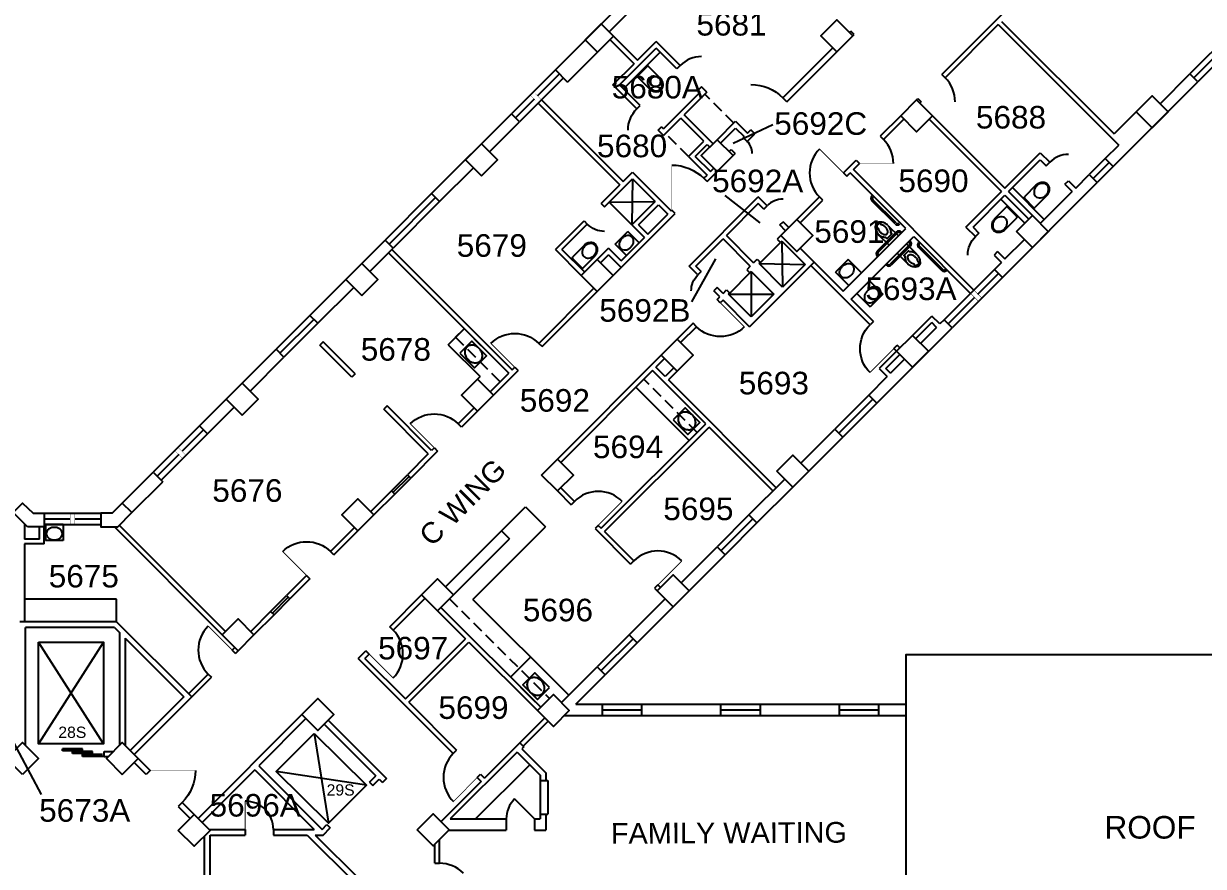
# Model space of a CAD drawing. Header units: inches. Extents: x -3174 to 3292, y 161 to 2924.
# Drawn here: x -1919 to -665, y 1571 to 2466 of the extents above; entities that cross this region are included whole.
import ezdxf
from ezdxf.enums import TextEntityAlignment as Align

# ---------------------------------------------------------------- set-up
doc = ezdxf.new("R2010")
doc.units = ezdxf.units.IN
doc.header["$LTSCALE"] = 96
doc.header["$MEASUREMENT"] = 0
doc.linetypes.add('HIDDEN2', pattern=[0.1875, 0.125, -0.0625])
doc.layers.get('0').update_dxf_attribs({"linetype": 'CONTINUOUS'})
for name, color, linetype in [('A-ANNO-ROOM', 4, 'CONTINUOUS'), ('A-ANNO-TEXT', 4, 'CONTINUOUS'), ('A-COLS', 5, 'CONTINUOUS'), ('A-DOOR', 2, 'CONTINUOUS'), ('A-FLOR-CASE', 3, 'CONTINUOUS'), ('A-FLOR-CASE-UPPR', 3, 'HIDDEN2'), ('A-FLOR-EVTR', 1, 'CONTINUOUS'), ('A-FLOR-PFIX', 2, 'CONTINUOUS'), ('A-GLAZ', 2, 'CONTINUOUS'), ('A-GLAZ-SILL', 1, 'CONTINUOUS'), ('A-ROOF-LEVL-THICK', 5, 'CONTINUOUS'), ('A-WALL-FULL', 6, 'CONTINUOUS')]:
    doc.layers.add(name, color=color, linetype=linetype)
doc.styles.add('ARIAL', font='arial.ttf')

# ---------------------------------------------------------------- blocks, each defined once
blk = doc.blocks.new('DOOR-E')
at = {"const_width": 0.001}
blk.add_lwpolyline([(1, 0), (0.293, 0.707)], dxfattribs=at)
blk.add_arc((1, 0), 1, 135, 180)
blk = doc.blocks.new('DOOR-N')
at = {"layer": 'A-DOOR', "const_width": 0.0278}
blk.add_lwpolyline([(1, 0), (1, 1)], dxfattribs=at)
at = {"layer": 'A-DOOR'}
blk.add_arc((1, 0), 1, 90, 180, dxfattribs=at)
blk = doc.blocks.new('LAV-CNTR')
blk.add_line((0, 11), (0, -11))
blk.add_lwpolyline([(21.6, -11), (21.6, 11), (3.6, 11), (3.6, -11)], close=True)
blk.add_lwpolyline([(12, -10.3, 0.118418), (15.1, -9.5, 0.104636), (17.9, -7.3, 0.089656), (19.7, -4, 0.081336), (20.4, 0, 0.081336), (19.7, 4.1, 0.089656), (17.9, 7.3, 0.104636), (15.1, 9.6, 0.118418), (12, 10.4, 0.118418), (8.9, 9.6, 0.104636), (6.1, 7.3, 0.089656), (4.3, 4.1, 0.081336), (3.6, 0, 0.081336), (4.3, -4, 0.089656), (6.1, -7.3, 0.104636), (8.9, -9.5, 0.118418)], format="xyb", close=True)
blk = doc.blocks.new('HCT-R')
at = {"layer": 'A-FLOR-PFIX'}
for p, q in [((-42, 0), (-42, -1)), ((-40.5, 0), (-40.5, -1)), ((-7.5, 0), (-7.5, -1)), ((-6, 0), (-6, -1)), ((-9.5, -3), (-38.5, -3)), ((-9.5, -4.5), (-38.5, -4.5)), ((-4.5, -11.5), (-4.5, -46.5)), ((-3, -11.5), (-3, -46.5)), ((0, -8), (-1, -8)), ((0, -9.5), (-1, -9.5)), ((-15.5, -21.1), (-15.5, -21.1)), ((-14.4, -23.8), (-14.4, -23.8)), ((0, -48.5), (-1, -48.5)), ((0, -50), (-1, -50))]:
    blk.add_line(p, q, dxfattribs=at)
for points in [[(-11.1, -16.4, 0.022673), (-11, -14.9), (-11, 0), (-15, 0), (-18, 0), (-21, 0), (-25, 0), (-25, -14.9)], [(-11.1, -16.2, 0.074934), (-11.6, -12.6, 0.085426), (-13.1, -9.7, 0.066386), (-14.4, -8.3), (-14.4, -6.7), (-21.4, -6.7), (-21.4, -8.3, 0.066386), (-22.8, -9.7, 0.085426), (-24.3, -12.6, 0.111314), (-24.7, -18)], [(-22, -23.7, 0.562484), (-21.2, -23.5), (-20.4, -21.3, 0.238976), (-20.5, -20.9, -0.08035), (-21.4, -19, -0.074934), (-21.8, -16.2, -0.074934), (-21.4, -13.4, -0.085426), (-20.4, -11.5, -0.066386), (-19.6, -10.6, -0.330534), (-16.3, -10.6, -0.066386), (-15.5, -11.5, -0.085426), (-14.5, -13.4, -0.074934), (-14.1, -16.2, -0.074934), (-14.5, -19, -0.08035), (-15.4, -20.9, 0.238976), (-15.5, -21.3), (-14.7, -23.5, 0.549653), (-13.9, -23.7)], [(-18, -25.8, -0.143932), (-20.5, -25, -0.107177), (-22.9, -22.6, -0.077997), (-24.4, -19.2, -0.065232), (-25, -14.9)], [(-18, -24.2, -0.143932), (-19.7, -23.8, -0.059203), (-20.9, -22.8)], [(-15, -22.7, -0.063273), (-16.3, -23.8, -0.143932), (-18, -24.2)], [(-14, -23.7, -0.06085), (-15.5, -25, -0.143932), (-18, -25.8)]]:
    blk.add_lwpolyline(points, format="xyb", dxfattribs=at)
for centre, radius, start, end in [((-38.5, -1), 3.5, 180, 270), ((-38.5, -1), 2, 180, 270), ((-9.5, -1), 2, 270, 0), ((-9.5, -1), 3.5, 270, 0), ((-1, -11.5), 3.5, 90, 180), ((-1, -11.5), 2, 90, 180), ((-19, -18.3), 7.43, 313.4258, 323.3275), ((-20.7, -17), 9.56, 323.3275, 342.8584), ((-23.4, -16.2), 12.4, 342.8584, 0), ((-1, -46.5), 3.5, 180, 270), ((-1, -46.5), 2, 180, 270)]:
    blk.add_arc(centre, radius, start, end, dxfattribs=at)
blk = doc.blocks.new('HCT-L')
for p, q in [((6, 0), (6, -1)), ((7.5, 0), (7.5, -1)), ((40.5, 0), (40.5, -1)), ((42, 0), (42, -1)), ((0, -8), (1, -8)), ((0, -9.5), (1, -9.5)), ((3, -11.5), (3, -46.5)), ((4.5, -11.5), (4.5, -46.5)), ((9.5, -3), (38.5, -3)), ((9.5, -4.5), (38.5, -4.5)), ((14.4, -23.8), (14.4, -23.8)), ((15.5, -21.1), (15.5, -21.1)), ((0, -48.5), (1, -48.5)), ((0, -50), (1, -50))]:
    blk.add_line(p, q)
for points in [[(11.1, -16.4, -0.022673), (11, -14.9), (11, 0), (15, 0), (18, 0), (21, 0), (25, 0), (25, -14.9)], [(11.1, -16.2, -0.074934), (11.6, -12.6, -0.085426), (13.1, -9.7, -0.066386), (14.4, -8.3), (14.4, -6.7), (21.4, -6.7), (21.4, -8.3, -0.066386), (22.8, -9.7, -0.085426), (24.3, -12.6, -0.111314), (24.7, -18)], [(22, -23.7, -0.562484), (21.2, -23.5), (20.4, -21.3, -0.238976), (20.5, -20.9, 0.08035), (21.4, -19, 0.074934), (21.8, -16.2, 0.074934), (21.4, -13.4, 0.085426), (20.4, -11.5, 0.066386), (19.6, -10.6, 0.330534), (16.3, -10.6, 0.066386), (15.5, -11.5, 0.085426), (14.5, -13.4, 0.074934), (14.1, -16.2, 0.074934), (14.5, -19, 0.08035), (15.4, -20.9, -0.238976), (15.5, -21.3), (14.7, -23.5, -0.549653), (13.9, -23.7)], [(14, -23.7, 0.06085), (15.5, -25, 0.143932), (18, -25.8)], [(15, -22.7, 0.063273), (16.3, -23.8, 0.143932), (18, -24.2)], [(18, -25.8, 0.143932), (20.5, -25, 0.107177), (22.9, -22.6, 0.077997), (24.4, -19.2, 0.065232), (25, -14.9)], [(18, -24.2, 0.143932), (19.7, -23.8, 0.059203), (20.9, -22.8)]]:
    blk.add_lwpolyline(points, format="xyb")
for centre, radius, start, end in [((1, -11.5), 3.5, 0, 90), ((1, -11.5), 2, 360, 90), ((9.5, -1), 3.5, 180, 270), ((9.5, -1), 2, 180, 270), ((38.5, -1), 3.5, 270, 0), ((38.5, -1), 2, 270, 0), ((23.4, -16.2), 12.4, 180, 197.1416), ((20.7, -17), 9.56, 197.1416, 216.6725), ((19, -18.3), 7.43, 216.6725, 226.5742), ((1, -46.5), 3.5, 270, 0), ((1, -46.5), 2, 270, 360)]:
    blk.add_arc(centre, radius, start, end)
blk = doc.blocks.new('LAVM1')
for p, q in [((0, 9.5), (17, 9.5)), ((0, 9.5), (0, -9.5)), ((17, 9.5), (17, -9.5)), ((0, -9.5), (17, -9.5))]:
    blk.add_line(p, q)
blk.add_lwpolyline([(9.6, -8.6, 0.118418), (11.9, -8, 0.104636), (14.2, -6.2, 0.089656), (15.7, -3.5, 0.081336), (16.2, 0, 0.081336), (15.7, 3.5, 0.089656), (14.2, 6.2, 0.104636), (11.9, 8, 0.118418), (9.6, 8.6, 0.118418), (7.3, 8, 0.104636), (5, 6.2, 0.089656), (3.5, 3.5, 0.081336), (3, 0, 0.081336), (3.5, -3.5, 0.089656), (5, -6.2, 0.104636), (7.3, -8, 0.118418)], format="xyb", close=True)
blk = doc.blocks.new('TOILET1')
for p, q in [((1, 7), (1, -7)), ((19.5, 8), (2, 8)), ((19.5, -8), (2, -8))]:
    blk.add_line(p, q)
blk.add_lwpolyline([(28, 0, 0.117036), (27.4, 2.6, 0.104338), (25.5, 4.9, 0.09029), (22.6, 6.6, 0.09898), (19.5, 7, 0.08237), (16.2, 6.4, 0.09029), (13.5, 4.9, 0.104338), (11.6, 2.6, 0.117036), (11, 0, 0.117036), (11.6, -2.6, 0.104338), (13.5, -4.9, 0.09029), (16.2, -6.4, 0.08237), (19.5, -7, 0.08237), (22.8, -6.4, 0.09029), (25.5, -4.9, 0.104338), (27.4, -2.6, 0.117036)], format="xyb", close=True)
for points in [[(29, 0, 0.117036), (28.3, 3.1, 0.104338), (26.1, 5.7, 0.09029), (22.9, 7.5, 0.098036), (19.5, 8, 0.081641)], [(19.5, -8, 0.08237), (23.1, -7.4, 0.09029), (26.1, -5.7, 0.104338), (28.3, -3.1, 0.117036), (29, 0, 0.117036)]]:
    blk.add_lwpolyline(points, format="xyb")
for centre, start, end in [((2, 7), 90, 180), ((2, -7), 180, 270)]:
    blk.add_arc(centre, 1, start, end)

msp = doc.modelspace()

# ---------------------------------------------------------------- linework, layer by layer
at = {"layer": 'A-ANNO-ROOM'}
for p, q in [((-1164.8, 2339.2), (-1122.7, 2359.2)), ((-1136.2, 2254.6), (-1173.4, 2283.7)), ((-1183.7, 2216.3), (-1209, 2170.9)), ((-1935.5, 1713), (-1900.5, 1647.3))]:
    msp.add_line(p, q, dxfattribs=at)
at = {"layer": 'A-COLS'}
for points in [[(-1308.8, 2436), (-1291.9, 2453), (-1304.9, 2466.1), (-1321.9, 2449.1)], [(-1054.6, 2436.4), (-1037.7, 2453.3), (-1054.6, 2470.3), (-1071.6, 2453.3)], [(-986.7, 2368.5), (-969.8, 2385.4), (-952.8, 2368.5), (-969.8, 2351.5)], [(-736.4, 2372.7), (-719.5, 2389.7), (-702.5, 2372.7), (-719.5, 2355.7)], [(-1432.2, 2304.8), (-1415.3, 2321.8), (-1432.2, 2338.8), (-1449.2, 2321.8)], [(-1181.9, 2309.1), (-1164.9, 2326.1), (-1181.9, 2343), (-1198.9, 2326.1)], [(-1114, 2241.2), (-1097.1, 2258.2), (-1080.1, 2241.2), (-1097.1, 2224.2)], [(-863.7, 2245.4), (-846.7, 2262.4), (-829.8, 2245.4), (-846.7, 2228.5)], [(-1559.5, 2177.6), (-1542.5, 2194.5), (-1559.5, 2211.5), (-1576.5, 2194.5)], [(-1309.2, 2181.8), (-1292.2, 2198.8), (-1309.2, 2215.7), (-1326.2, 2198.8)], [(-991, 2118.2), (-974, 2135.1), (-957, 2118.2), (-974, 2101.2)], [(-1241.3, 2113.9), (-1224.3, 2130.9), (-1207.4, 2113.9), (-1224.3, 2096.9)], [(-1686.8, 2050.3), (-1669.8, 2067.2), (-1686.8, 2084.2), (-1703.8, 2067.2)], [(-1436.5, 2054.5), (-1419.5, 2071.5), (-1436.5, 2088.5), (-1453.4, 2071.5)], [(-1118.3, 1990.9), (-1101.3, 2007.9), (-1084.3, 1990.9), (-1101.3, 1973.9)], [(-1368.6, 1986.6), (-1351.6, 2003.6), (-1334.6, 1986.6), (-1351.6, 1969.7)], [(-1915, 1931.5), (-1930.2, 1946.7), (-1920, 1956.9), (-1909, 1946), (-1897, 1946), (-1897, 1931.5)], [(-1819, 1931.5), (-1803.8, 1946.7), (-1814.1, 1956.9), (-1825, 1946), (-1837, 1946), (-1837, 1931.5)], [(-1563.7, 1927.2), (-1546.8, 1944.2), (-1563.7, 1961.2), (-1580.7, 1944.2)], [(-1495.9, 1859.4), (-1478.9, 1876.3), (-1461.9, 1859.4), (-1478.9, 1842.4)], [(-1245.5, 1863.6), (-1228.6, 1880.6), (-1211.6, 1863.6), (-1228.6, 1846.6)], [(-1691, 1800), (-1674.1, 1816.9), (-1691, 1833.9), (-1708, 1816.9)], [(-1623.1, 1732.1), (-1606.2, 1749.1), (-1589.2, 1732.1), (-1606.2, 1715.1)], [(-1372.8, 1736.3), (-1355.9, 1753.3), (-1338.9, 1736.3), (-1355.9, 1719.4)], [(-1920, 1668.4), (-1937, 1685.4), (-1920, 1702.4), (-1903, 1685.4)], [(-1814.1, 1668.4), (-1797.1, 1685.4), (-1814.1, 1702.4), (-1831, 1685.4)], [(-1754.7, 1609), (-1737.7, 1626), (-1720.7, 1609), (-1737.7, 1592.1)], [(-1500.7, 1609.7), (-1483.8, 1626.6), (-1466.8, 1609.7), (-1483.8, 1592.7)]]:
    msp.add_lwpolyline(points, close=True, dxfattribs=at)
at = {"layer": 'A-DOOR'}
msp.add_line((-1375.9, 1621.2), (-1397.2, 1642.4), dxfattribs=at)
for points, const_width in [([(-1436.8, 1665.3), (-1462.1, 1639.6)], 0.75), ([(-1683.4, 1610.1), (-1683.4, 1640.1)], 1)]:
    msp.add_lwpolyline(points, dxfattribs=dict(at, const_width=const_width))
for centre, radius, start, end in [((-1436.8, 1665.3), 36, 134.9826, 225.4517), ((-1683.4, 1610.1), 30, 359.9917, 90), ((-1375.9, 1621.2), 30, 135, 180), ((-1477, 1538.1), 36, 45, 90)]:
    msp.add_arc(centre, radius, start, end, dxfattribs=at)
at = {"layer": 'A-FLOR-CASE'}
for p, q in [((-1281.3, 2397.1), (-1242.4, 2436)), ((-868, 2292.1), (-834, 2258.2)), ((-880.1, 2279.9), (-854.7, 2254.5)), ((-1467.6, 2125.2), (-1450.6, 2142.2)), ((-1467.6, 2125.2), (-1433.6, 2091.3)), ((-1436.5, 2088.5), (-1433.6, 2091.3)), ((-1211.6, 2023.4), (-1268.2, 2080)), ((-1470.4, 1867.8), (-1385.6, 1952.7)), ((-1385.6, 1952.7), (-1364.3, 1931.5)), ((-1441.4, 1854.4), (-1364.3, 1931.5)), ((-1411, 1927.2), (-1402.5, 1918.8)), ((-1461.9, 1859.4), (-1402.5, 1918.8)), ((-1820.1, 1854.7), (-1918, 1854.7)), ((-1820.1, 1830.7), (-1820.1, 1854.7)), ((-1441.4, 1854.4), (-1339.6, 1752.6)), ((-1380.2, 1793.2), (-1401.4, 1772)), ((-1438.5, 1621.2), (-1381, 1678.7))]:
    msp.add_line(p, q, dxfattribs=at)
at = {"layer": 'A-FLOR-CASE-UPPR'}
for p, q in [((-1164.2, 2360.7), (-1195, 2391.5)), ((-1212.3, 2325.3), (-1236.7, 2349.7)), ((-1459.8, 2133), (-1450.6, 2142.2)), ((-1459.8, 2133), (-1412.4, 2085.6)), ((-1203.1, 2031.9), (-1259.7, 2088.5)), ((-1466.2, 1855.1), (-1360.1, 1749.1))]:
    msp.add_line(p, q, dxfattribs=at)
at = {"layer": 'A-FLOR-EVTR'}
for p, q in [((-1834.2, 1701), (-1903.2, 1809)), ((-1834.2, 1809), (-1903.2, 1701)), ((-1610.1, 1711.9), (-1594.9, 1616.8)), ((-1856.4, 1695.7), (-1877.6, 1695.7)), ((-1877.6, 1693.7), (-1877.6, 1695.7)), ((-1856.4, 1693.7), (-1877.6, 1693.7)), ((-1856.4, 1693.7), (-1856.4, 1695.7)), ((-1845.9, 1692.7), (-1867, 1692.7)), ((-1867, 1690.7), (-1867, 1692.7)), ((-1845.9, 1690.7), (-1867, 1690.7)), ((-1835.3, 1689.7), (-1856.4, 1689.7)), ((-1856.4, 1687.7), (-1856.4, 1689.7)), ((-1833.3, 1687.7), (-1856.4, 1687.7)), ((-1845.9, 1690.7), (-1845.9, 1692.7)), ((-1554.6, 1657.1), (-1650.5, 1671.6))]:
    msp.add_line(p, q, dxfattribs=at)
for points in [[(-1903.2, 1809), (-1834.2, 1809), (-1834.2, 1701), (-1903.2, 1701), (-1903.2, 1809)], [(-1610.1, 1711.9), (-1554.6, 1657.1), (-1594.9, 1616.8), (-1650.5, 1671.6), (-1610.1, 1711.9)]]:
    msp.add_lwpolyline(points, dxfattribs=at)
at = {"layer": 'A-FLOR-PFIX'}
for p, q in [((-1271.7, 2301.3), (-1272.4, 2252.5)), ((-1296.5, 2276.6), (-1247.7, 2277.3)), ((-1272.4, 2252.5), (-1296.5, 2276.6)), ((-1135.7, 2212.7), (-1114.5, 2233.9)), ((-1113.1, 2235.3), (-1112.3, 2186.4)), ((-1137.1, 2211.3), (-1088.2, 2210.4)), ((-1042.5, 2215.7), (-1056, 2202.2)), ((-1028.4, 2201.5), (-1042.5, 2215.7)), ((-1147, 2201.4), (-1168.2, 2180.1)), ((-1145.6, 2202.8), (-1145.6, 2154.7)), ((-1041.8, 2188.1), (-1056, 2202.2)), ((-1028.4, 2201.5), (-1041.8, 2188.1)), ((-1019.9, 2193), (-1033.3, 2179.6)), ((-1019.9, 2193), (-1005.7, 2178.8)), ((-1169.6, 2178.7), (-1121.6, 2178.7)), ((-1033.3, 2179.6), (-1019.1, 2165.4)), ((-1005.7, 2178.8), (-1019.1, 2165.4))]:
    msp.add_line(p, q, dxfattribs=at)
for points in [[(-1050.1, 2197.6, -0.118418), (-1051.3, 2199.7, -0.104636), (-1051.6, 2202.6, -0.089656), (-1050.8, 2205.5, -0.081336), (-1048.7, 2208.4, -0.081336), (-1045.8, 2210.5, -0.089656), (-1042.9, 2211.3, -0.104636), (-1040, 2211, -0.118418), (-1037.9, 2209.8, -0.118418), (-1036.7, 2207.7, -0.104636), (-1036.4, 2204.9, -0.089656), (-1037.2, 2201.9, -0.081336), (-1039.3, 2199, -0.081336), (-1042.2, 2196.9, -0.089656), (-1045.2, 2196.1, -0.104636), (-1048, 2196.4, -0.118418)], [(-1023.7, 2171.3, 0.118418), (-1021.7, 2170, 0.104636), (-1018.8, 2169.7, 0.089656), (-1015.8, 2170.6, 0.081336), (-1013, 2172.7, 0.081336), (-1010.9, 2175.5, 0.089656), (-1010, 2178.5, 0.104636), (-1010.3, 2181.4, 0.118418), (-1011.6, 2183.4, 0.118418), (-1013.6, 2184.7, 0.104636), (-1016.5, 2185, 0.089656), (-1019.5, 2184.1, 0.081336), (-1022.4, 2182.1, 0.081336), (-1024.4, 2179.2, 0.089656), (-1025.3, 2176.2, 0.104636), (-1025, 2173.3, 0.118418)]]:
    msp.add_lwpolyline(points, format="xyb", close=True, dxfattribs=at)
at = {"layer": 'A-GLAZ'}
for p, q in [((-632.5, 2459.7), (-679.2, 2413)), ((-628.2, 2455.5), (-674.9, 2408.8)), ((-624, 2451.2), (-670.7, 2404.5)), ((-1349.5, 2413), (-1372.8, 2389.7)), ((-670.7, 2404.5), (-679.2, 2413)), ((-1376.4, 2386.2), (-1396.2, 2366.4)), ((-765, 2318.7), (-782, 2301.7)), ((-1481, 2281.5), (-1530.5, 2232)), ((-912.5, 2179.7), (-887, 2205.1)), ((-904.7, 2179), (-882.8, 2200.9)), ((-904, 2171.2), (-878.6, 2196.7)), ((-878.6, 2196.7), (-887, 2205.1)), ((-908.3, 2175.4), (-936.2, 2147.5)), ((-908.3, 2175.4), (-908.2, 2175.4)), ((-1610.4, 2152.1), (-1646.5, 2116)), ((-1016.4, 2067.2), (-1052.5, 2031.2)), ((-1727.8, 2034.7), (-1750.6, 2011.9)), ((-1754.1, 2008.4), (-1776.9, 1985.6)), ((-1526.3, 1968.3), (-1509.3, 1985.2)), ((-1897, 1940), (-1869.5, 1940)), ((-1864.5, 1940), (-1837, 1940)), ((-1143.7, 1940), (-1177.7, 1906)), ((-1654.6, 1839.9), (-1637.6, 1856.9)), ((-1271, 1812.7), (-1304.9, 1778.8)), ((-1303.8, 1737.1), (-1261.8, 1737.1)), ((-1177.8, 1737.1), (-1135.8, 1737.1)), ((-1051.8, 1737.1), (-1009.8, 1737.1))]:
    msp.add_line(p, q, dxfattribs=at)
at = {"layer": 'A-GLAZ', "const_width": 0.5}
msp.add_lwpolyline([(-909, 2183.2), (-912.5, 2179.7), (-904, 2171.2), (-900.5, 2174.7)], close=True, dxfattribs=at)
at = {"layer": 'A-GLAZ-SILL'}
for p, q in [((-1353.7, 2417.3), (-1400.4, 2370.6)), ((-1345.2, 2408.8), (-1391.9, 2362.1)), ((-769.3, 2322.9), (-786.2, 2305.9)), ((-760.8, 2314.4), (-777.8, 2297.5)), ((-1485.3, 2285.7), (-1534.8, 2236.2)), ((-1476.8, 2277.3), (-1526.3, 2227.8)), ((-912.5, 2179.7), (-940.5, 2151.7)), ((-904, 2171.2), (-932, 2143.2)), ((-1614.7, 2156.3), (-1650.7, 2120.3)), ((-1606.2, 2147.9), (-1642.2, 2111.8)), ((-1020.7, 2071.5), (-1056.7, 2035.4)), ((-1012.2, 2063), (-1048.3, 2026.9)), ((-1732, 2039), (-1781.2, 1989.8)), ((-1723.5, 2030.5), (-1772.7, 1981.3)), ((-1528, 1970), (-1511.1, 1987)), ((-1524.5, 1966.5), (-1507.5, 1983.5)), ((-1897, 1946), (-1837, 1946)), ((-1148, 1944.2), (-1181.9, 1910.3)), ((-1897, 1934), (-1837, 1934)), ((-1139.5, 1935.7), (-1173.4, 1901.8)), ((-1656.4, 1841.7), (-1639.4, 1858.7)), ((-1652.8, 1838.1), (-1635.9, 1855.1)), ((-1275.2, 1816.9), (-1309.2, 1783)), ((-1266.8, 1808.4), (-1300.7, 1774.5)), ((-1303.8, 1743.1), (-1261.8, 1743.1)), ((-1303.8, 1731.1), (-1261.8, 1731.1)), ((-1177.8, 1743.1), (-1135.8, 1743.1)), ((-1177.8, 1731.1), (-1135.8, 1731.1)), ((-1051.8, 1743.1), (-1009.8, 1743.1)), ((-1051.8, 1731.1), (-1009.8, 1731.1)), ((-1369.9, 1662.2), (-1363.9, 1662.2)), ((-1369.9, 1662.2), (-1369.9, 1626.2)), ((-1363.9, 1662.2), (-1361.9, 1662.2)), ((-1361.9, 1662.2), (-1361.9, 1626.2)), ((-1369.9, 1626.2), (-1363.9, 1626.2)), ((-1363.9, 1626.2), (-1361.9, 1626.2))]:
    msp.add_line(p, q, dxfattribs=at)
for points, const_width in [([(-1377.1, 2393.9), (-1380.6, 2390.4), (-1372.1, 2381.8), (-1368.5, 2385.4)], 0.125), ([(-1758.4, 2012.6), (-1749.9, 2004.1), (-1746.4, 2007.7), (-1754.8, 2016.2)], 0.25), ([(-1869.5, 1946), (-1869.5, 1934), (-1864.5, 1934), (-1864.5, 1946)], 0.25)]:
    msp.add_lwpolyline(points, close=True, dxfattribs=dict(at, const_width=const_width))
at = {"layer": 'A-ROOF-LEVL-THICK'}
msp.add_lwpolyline([(-464.5, 1795.5), (-464.5, 1795.5), (-981.1, 1795.5), (-981.1, 1317.5), (-464.5, 1317.5)], dxfattribs=at)
at = {"layer": 'A-WALL-FULL'}
for p, q in [((-1353.7, 2417.3), (-1273.1, 2497.9)), ((-942.9, 2412.3), (-859.5, 2495.8)), ((-1296.5, 2457.6), (-1264.6, 2489.4)), ((-1041.2, 2456.9), (-1039.8, 2458.3)), ((-1036.2, 2454.7), (-1039.8, 2458.3)), ((-882.9, 2465.3), (-939.4, 2408.8)), ((-882.9, 2465.3), (-754.9, 2337.3)), ((-879.4, 2468.8), (-759.9, 2349.3)), ((-1295.6, 2449.3), (-1270.1, 2423.8)), ((-1291.9, 2453), (-1266.4, 2427.5)), ((-1266.4, 2427.5), (-1246.6, 2447.3)), ((-1221.1, 2421.9), (-1246.6, 2447.3)), ((-1037.7, 2453.3), (-1036.2, 2454.7)), ((-1340.7, 2404.2), (-1308.8, 2436)), ((-1285.5, 2401.4), (-1246.6, 2440.2)), ((-1224.7, 2418.3), (-1246.6, 2440.2)), ((-1111.9, 2387.6), (-1058.9, 2440.6)), ((-1107.7, 2383.3), (-1054.6, 2436.4)), ((-1292.6, 2401.4), (-1270.1, 2423.8)), ((-1221.1, 2421.9), (-1224.7, 2418.3)), ((-1340.7, 2404.2), (-1353.7, 2417.3)), ((-942.9, 2412.3), (-939.4, 2408.8)), ((-711, 2381.2), (-679.2, 2413)), ((-1267.1, 2375.9), (-1292.6, 2401.4)), ((-1263.6, 2379.4), (-1285.5, 2401.4)), ((-1198.5, 2399.2), (-1202.1, 2395.7)), ((-1199.9, 2393.6), (-1202.1, 2395.7)), ((-1192.9, 2393.6), (-1198.5, 2399.2)), ((-760.8, 2314.4), (-670.7, 2404.5)), ((-1368.6, 2385.4), (-1281.8, 2298.7)), ((-1238.8, 2354.7), (-1199.9, 2393.6)), ((-1192.9, 2393.6), (-1216.9, 2369.5)), ((-1107.7, 2383.3), (-1111.9, 2387.6)), ((-969.8, 2385.4), (-968.4, 2386.9)), ((-968.4, 2386.9), (-964.8, 2383.3)), ((-966.2, 2381.9), (-964.8, 2383.3)), ((-1485.3, 2285.7), (-1400.4, 2370.6)), ((-1391.9, 2362.1), (-1400.4, 2370.6)), ((-1372.1, 2381.9), (-1285.3, 2295.1)), ((-1267.1, 2375.9), (-1263.6, 2379.4)), ((-736.4, 2372.7), (-759.9, 2349.3)), ((-1423.7, 2330.3), (-1391.9, 2362.1)), ((-1238.8, 2347.6), (-1220.4, 2366)), ((-1196, 2341.6), (-1220.4, 2366)), ((-1186.1, 2338.8), (-1216.9, 2369.5)), ((-1181.9, 2343), (-1162.1, 2362.8)), ((-1162.1, 2362.8), (-1149.4, 2350.1)), ((-986.7, 2368.5), (-1008.5, 2346.7)), ((-983.2, 2364.9), (-1005, 2343.2)), ((-956.3, 2364.9), (-879.4, 2288)), ((-952.8, 2368.5), (-875.9, 2291.6)), ((-1244.5, 2353.3), (-1240.9, 2356.8)), ((-1238.8, 2347.6), (-1244.5, 2353.3)), ((-1238.8, 2354.7), (-1240.9, 2356.8)), ((-1178.2, 2339.3), (-1162.1, 2355.4)), ((-1162.1, 2355.4), (-1153.1, 2346.4)), ((-1154.1, 2345.4), (-1153.1, 2346.4)), ((-1154.1, 2345.4), (-1149.8, 2341.2)), ((-1149.8, 2341.2), (-1141.6, 2349.4)), ((-1149.4, 2350.1), (-1145.8, 2353.6)), ((-1141.6, 2349.4), (-1145.8, 2353.6)), ((-1008.5, 2346.7), (-1005, 2343.2)), ((-1212.3, 2325.3), (-1196, 2341.6)), ((-1205.2, 2325.3), (-1192.5, 2338.1)), ((-1192.5, 2338.1), (-1189.7, 2335.2)), ((-1169.2, 2330.3), (-1166.8, 2332.7)), ((-1166.8, 2332.7), (-1162.5, 2328.4)), ((-769.3, 2322.9), (-754.9, 2337.3)), ((-1212.3, 2325.3), (-1192.5, 2305.5)), ((-1205.2, 2325.3), (-1189, 2309.1)), ((-1164.9, 2326.1), (-1162.5, 2328.4)), ((-1047.6, 2307.7), (-1033.9, 2321.3)), ((-1033.9, 2321.3), (-1030.4, 2317.7)), ((-875.9, 2291.6), (-838.3, 2329.2)), ((-872.2, 2287.9), (-838.3, 2321.8)), ((-838.3, 2329.2), (-828.2, 2319.2)), ((-838.3, 2321.8), (-831.9, 2315.4)), ((-769.3, 2322.9), (-760.8, 2314.4)), ((-1476.8, 2277.3), (-1440.7, 2313.3)), ((-1281.6, 2298.5), (-1271.7, 2308.4)), ((-1271.7, 2308.4), (-1230.7, 2267.4)), ((-1192.5, 2298.5), (-1181.9, 2309.1)), ((-1189, 2309.1), (-1185.4, 2312.6)), ((-1047.6, 2307.7), (-1044, 2304.1)), ((-1044, 2304.1), (-1040.5, 2307.7)), ((-981.3, 2248.5), (-1040.5, 2307.7)), ((-1036.9, 2311.2), (-1030.4, 2317.7)), ((-909, 2183.2), (-1036.9, 2311.2)), ((-831.9, 2315.4), (-828.2, 2319.2)), ((-1301.4, 2271.6), (-1271.7, 2301.3)), ((-1271.7, 2301.3), (-1247.7, 2277.3)), ((-1196, 2302), (-1192.5, 2305.5)), ((-1192.5, 2298.5), (-1196, 2302)), ((-878.6, 2196.7), (-777.8, 2297.5)), ((-812.1, 2295.6), (-808.4, 2299.4)), ((-812.1, 2295.6), (-804.3, 2287.9)), ((-808.4, 2299.4), (-800.6, 2291.6)), ((-800.6, 2291.6), (-786.2, 2305.9)), ((-786.2, 2305.9), (-777.8, 2297.5)), ((-1476.8, 2277.3), (-1485.3, 2285.7)), ((-1304.9, 2275.1), (-1285.1, 2294.9)), ((-917.3, 2250.2), (-879.4, 2288)), ((-909.8, 2250.2), (-875.9, 2284.2)), ((-875.9, 2284.2), (-850.4, 2258.7)), ((-872.2, 2287.9), (-846.7, 2262.4)), ((-838.3, 2253.9), (-804.3, 2287.9)), ((-1304.9, 2275.1), (-1301.4, 2271.6)), ((-1272.4, 2252.5), (-1247.7, 2277.3)), ((-1265.3, 2252.5), (-1244.1, 2273.7)), ((-1244.1, 2273.7), (-1234.2, 2263.8)), ((-1211.6, 2208.7), (-1138.1, 2282.2)), ((-1138.1, 2275.1), (-1172, 2241.2)), ((-1128.7, 2272.9), (-1138.1, 2282.2)), ((-1132.2, 2269.3), (-1138.1, 2275.1)), ((-1132.2, 2269.3), (-1128.7, 2272.9)), ((-1097.1, 2258.2), (-1073, 2282.2)), ((-1093.5, 2254.6), (-1069.5, 2278.7)), ((-1069.5, 2278.7), (-1073, 2282.2)), ((-1292.2, 2198.8), (-1226.5, 2264.5)), ((-1255.4, 2242.6), (-1234.2, 2263.8)), ((-1230.7, 2267.4), (-1230, 2268.1)), ((-1226.5, 2264.5), (-1230, 2268.1)), ((-1353.7, 2226.3), (-1323.3, 2256.8)), ((-1346.7, 2226.3), (-1319.8, 2253.2)), ((-1323.3, 2256.8), (-1319.8, 2253.2)), ((-1272.4, 2252.5), (-1259, 2239.1)), ((-1265.3, 2252.5), (-1255.4, 2242.6)), ((-1115.3, 2252.4), (-1111.7, 2255.9)), ((-1109.1, 2246.1), (-1115.3, 2252.4)), ((-1105.5, 2249.7), (-1111.7, 2255.9)), ((-1047.8, 2182), (-981.3, 2248.5)), ((-917.3, 2250.2), (-907.2, 2240.1)), ((-909.8, 2250.2), (-903.5, 2243.8)), ((-1614.7, 2156.3), (-1534.8, 2236.2)), ((-1526.3, 2227.8), (-1534.8, 2236.2)), ((-1283.7, 2214.3), (-1259, 2239.1)), ((-1204.5, 2208.7), (-1175.5, 2237.7)), ((-1146.6, 2208.7), (-1175.5, 2237.7)), ((-1143, 2212.2), (-1172, 2241.2)), ((-1114, 2241.2), (-1117.9, 2237.3)), ((-1117.9, 2237.3), (-1114.5, 2233.9)), ((-1113.1, 2235.3), (-1114.5, 2233.9)), ((-1113.1, 2235.3), (-1088.2, 2210.4)), ((-1039.3, 2173.6), (-972.8, 2240)), ((-972.8, 2240), (-912.5, 2179.7)), ((-903.5, 2243.8), (-907.2, 2240.1)), ((-875.9, 2216.3), (-855.2, 2237)), ((-1551, 2203), (-1526.3, 2227.8)), ((-1531.2, 2222.8), (-1403.2, 2094.8)), ((-1527.7, 2226.3), (-1399.7, 2098.4)), ((-1353.7, 2226.3), (-1326.2, 2198.8)), ((-1346.7, 2226.3), (-1322.6, 2202.3)), ((-1309.2, 2215.7), (-1297.2, 2227.8)), ((-1305.6, 2212.2), (-1297.2, 2220.7)), ((-1283.7, 2214.3), (-1297.2, 2227.8)), ((-1283.7, 2207.3), (-1297.2, 2220.7)), ((-1093.5, 2227.8), (-1047.8, 2182)), ((-883.7, 2224.1), (-887.4, 2220.3)), ((-887.4, 2220.3), (-879.6, 2212.6)), ((-883.7, 2224.1), (-875.9, 2216.3)), ((-1202.3, 2199.3), (-1211.6, 2208.7)), ((-1198.7, 2202.9), (-1204.5, 2208.7)), ((-1146.6, 2208.7), (-1150.4, 2204.8)), ((-1147.3, 2144.3), (-1078.7, 2212.9)), ((-1143, 2212.2), (-1139.1, 2216.1)), ((-1139.1, 2216.1), (-1135.7, 2212.7)), ((-1137.1, 2211.3), (-1135.7, 2212.7)), ((-1112.3, 2186.4), (-1137.1, 2211.3)), ((-1088.2, 2210.4), (-1112.3, 2186.4)), ((-1019.3, 2146.4), (-1082.2, 2209.4)), ((-887, 2205.1), (-879.6, 2212.6)), ((-1198.7, 2202.9), (-1202.3, 2199.3)), ((-1150.4, 2204.8), (-1147, 2201.4)), ((-1145.6, 2202.8), (-1147, 2201.4)), ((-1145.6, 2202.8), (-1121.6, 2178.7)), ((-1606.2, 2147.9), (-1568, 2186)), ((-1371.4, 2126.6), (-1312.7, 2185.3)), ((-1181.7, 2185.9), (-1185.3, 2182.3)), ((-1179.1, 2176.1), (-1185.3, 2182.3)), ((-1175.5, 2179.7), (-1181.7, 2185.9)), ((-1175.5, 2179.7), (-1171.7, 2183.6)), ((-1171.7, 2183.6), (-1168.2, 2180.1)), ((-1367.9, 2123.1), (-1309.2, 2181.8)), ((-1181.9, 2173.3), (-1179.1, 2176.1)), ((-1178.4, 2169.8), (-1181.9, 2173.3)), ((-1175.5, 2172.6), (-1178.4, 2169.8)), ((-1147.3, 2144.3), (-1175.5, 2172.6)), ((-1169.6, 2178.7), (-1168.2, 2180.1)), ((-1145.6, 2154.7), (-1169.6, 2178.7)), ((-1121.6, 2178.7), (-1145.6, 2154.7)), ((-1015.7, 2150), (-1039.3, 2173.6)), ((-1606.2, 2147.9), (-1614.7, 2156.3)), ((-1207.4, 2147.9), (-1224.3, 2130.9)), ((-1203.8, 2144.3), (-1207.4, 2147.9)), ((-1015.7, 2150), (-1019.3, 2146.4)), ((-974, 2135.1), (-953.5, 2155.6)), ((-970.5, 2131.6), (-953.5, 2148.6)), ((-945, 2147.2), (-953.5, 2155.6)), ((-948.6, 2143.6), (-953.5, 2148.6)), ((-940.5, 2151.7), (-945, 2147.2)), ((-932, 2143.2), (-940.5, 2151.7)), ((-1203.8, 2144.3), (-1220.8, 2127.4)), ((-1012.2, 2063), (-932, 2143.2)), ((-948.6, 2143.6), (-965.5, 2126.6)), ((-1732, 2039), (-1650.7, 2120.3)), ((-1642.2, 2111.8), (-1650.7, 2120.3)), ((-1600.5, 2128.1), (-1604, 2124.5)), ((-1570.1, 2090.6), (-1604, 2124.5)), ((-1566.6, 2094.1), (-1600.5, 2128.1)), ((-1367.9, 2123.1), (-1371.4, 2126.6)), ((-993.8, 2121), (-990.3, 2124.5)), ((-991, 2118.2), (-993.8, 2121)), ((-987.5, 2121.7), (-990.3, 2124.5)), ((-1678.3, 2075.7), (-1642.2, 2111.8)), ((-1241.3, 2113.9), (-1351.6, 2003.6)), ((-1237.8, 2110.4), (-1247, 2101.2)), ((-991, 2118.2), (-1009.4, 2099.8)), ((-1002.3, 2099.8), (-987.5, 2114.6)), ((-997.4, 2094.8), (-982.5, 2109.7)), ((-1423, 2075), (-1403.2, 2094.8)), ((-1419.5, 2071.5), (-1393.3, 2097.7)), ((-1399.7, 2098.4), (-1396.9, 2101.2)), ((-1396.9, 2101.2), (-1393.3, 2097.7)), ((-1250.5, 2097.7), (-1348.1, 2000.1)), ((-1193.9, 2041.1), (-1250.5, 2097.7)), ((-1237.1, 2091.3), (-1247, 2101.2)), ((-1227.9, 2100.5), (-1237.1, 2091.3)), ((-1224.3, 2096.9), (-1233.5, 2087.8)), ((-1009.4, 2099.8), (-1000.9, 2091.3)), ((-997.4, 2094.8), (-1002.3, 2099.8)), ((-1566.6, 2094.1), (-1570.1, 2090.6)), ((-1119, 1973.2), (-1233.5, 2087.8)), ((-1020.7, 2071.5), (-1000.9, 2091.3)), ((-1020.7, 2071.5), (-1012.2, 2063)), ((-1723.5, 2030.5), (-1695.3, 2058.8)), ((-1532.6, 2060.2), (-1536.2, 2056.6)), ((-1485.3, 2012.8), (-1532.6, 2060.2)), ((-1457, 2041.1), (-1440, 2058.1)), ((-1488.8, 2009.3), (-1536.2, 2056.6)), ((-1436.5, 2054.5), (-1453.4, 2037.6)), ((-1723.5, 2030.5), (-1732, 2039)), ((-1453.4, 2037.6), (-1457, 2041.1)), ((-1304.9, 1930.1), (-1193.9, 2041.1)), ((-1301.4, 1926.5), (-1190.4, 2037.6)), ((-1122.5, 1969.7), (-1190.4, 2037.6)), ((-1092.8, 1999.4), (-1056.7, 2035.4)), ((-1056.7, 2035.4), (-1048.3, 2026.9)), ((-1084.3, 1990.9), (-1048.3, 2026.9)), ((-1488.8, 2009.3), (-1511.1, 1987)), ((-1478.9, 2012.1), (-1507.5, 1983.5)), ((-1482.4, 2015.6), (-1485.3, 2012.8)), ((-1482.4, 2015.6), (-1478.9, 2012.1)), ((-1814.1, 1956.9), (-1781.2, 1989.8)), ((-1781.2, 1989.8), (-1770.9, 1979.6)), ((-1511.1, 1987), (-1507.5, 1983.5)), ((-1148, 1944.2), (-1109.8, 1982.4)), ((-1803.8, 1946.7), (-1770.9, 1979.6)), ((-1528, 1970), (-1550.3, 1947.7)), ((-1528, 1970), (-1524.5, 1966.5)), ((-1351.6, 1969.7), (-1337.1, 1955.1)), ((-1348.1, 1973.2), (-1333.5, 1958.7)), ((-1139.5, 1935.7), (-1101.3, 1973.9)), ((-1524.5, 1966.5), (-1546.8, 1944.2)), ((-1333.5, 1958.7), (-1337.1, 1955.1)), ((-1148, 1944.2), (-1139.5, 1935.7)), ((-1918, 1934.5), (-1918, 1918.5)), ((-1902, 1918.5), (-1902, 1931.5)), ((-1897, 1913.5), (-1897, 1931.5)), ((-1708, 1816.9), (-1822.5, 1931.5)), ((-1704.5, 1820.5), (-1817.3, 1933.3)), ((-1308.1, 1933.2), (-1311.6, 1929.7)), ((-1308.1, 1933.2), (-1304.9, 1930.1)), ((-1592.7, 1905.3), (-1567.3, 1930.8)), ((-1589.2, 1901.8), (-1563.7, 1927.2)), ((-1311.6, 1929.7), (-1273.8, 1891.9)), ((-1301.4, 1926.5), (-1270.3, 1895.4)), ((-1902, 1918.5), (-1918, 1918.5)), ((-1897, 1913.5), (-1918, 1913.5)), ((-1918, 1913.5), (-1918, 1830.7)), ((-1220.1, 1872.1), (-1181.9, 1910.3)), ((-1181.9, 1910.3), (-1173.4, 1901.8)), ((-1589.2, 1901.8), (-1592.7, 1905.3)), ((-1270.3, 1895.4), (-1273.8, 1891.9)), ((-1211.6, 1863.6), (-1173.4, 1901.8)), ((-1618.2, 1879.9), (-1639.4, 1858.7)), ((-1614.7, 1876.3), (-1635.9, 1855.1)), ((-1618.2, 1879.9), (-1614.7, 1876.3)), ((-1244.8, 1870), (-1248.4, 1866.4)), ((-1244.8, 1870), (-1242, 1867.1)), ((-1639.4, 1858.7), (-1635.9, 1855.1)), ((-1529.8, 1825.4), (-1495.9, 1859.4)), ((-1248.4, 1866.4), (-1245.5, 1863.6)), ((-1526.3, 1821.9), (-1492.3, 1855.8)), ((-1475.4, 1845.9), (-1369.3, 1739.9)), ((-1275.2, 1816.9), (-1237.1, 1855.1)), ((-1266.8, 1808.4), (-1228.6, 1846.6)), ((-1656.4, 1841.7), (-1677.6, 1820.5)), ((-1652.8, 1838.1), (-1674.1, 1816.9)), ((-1656.4, 1841.7), (-1652.8, 1838.1)), ((-1478.9, 1842.4), (-1449.2, 1812.7)), ((-1820.1, 1830.7), (-1923, 1830.7)), ((-1822.5, 1824.7), (-1917, 1824.7)), ((-1917, 1699.4), (-1917, 1824.7)), ((-1822.5, 1824.7), (-1817.1, 1819.2)), ((-1820.1, 1830.7), (-1740.2, 1750.8)), ((-1817.1, 1819.2), (-1817.1, 1699.4)), ((-1526.3, 1821.9), (-1529.8, 1825.4)), ((-1811.1, 1813.2), (-1811.1, 1699.4)), ((-1811.1, 1813.2), (-1748.7, 1750.8)), ((-1513.2, 1748.7), (-1449.2, 1812.7)), ((-1509.6, 1745.2), (-1445.7, 1809.2)), ((-1445.7, 1809.2), (-1372.8, 1736.3)), ((-1275.2, 1816.9), (-1266.8, 1808.4)), ((-1697.4, 1800.7), (-1694.6, 1803.5)), ((-1693.9, 1797.1), (-1697.4, 1800.7)), ((-1693.9, 1797.1), (-1691, 1800)), ((-1563.4, 1791.8), (-1555.3, 1800)), ((-1563.4, 1791.8), (-1555.3, 1800)), ((-1556.3, 1791.8), (-1551.7, 1796.4)), ((-1551.7, 1796.4), (-1555.3, 1800)), ((-1563.4, 1791.8), (-1462.3, 1690.7)), ((-1556.3, 1791.8), (-1513.2, 1748.7)), ((-1347.4, 1744.8), (-1309.2, 1783)), ((-1309.2, 1783), (-1300.7, 1774.5)), ((-1801.3, 1689.7), (-1719.3, 1771.7)), ((-1722.8, 1775.2), (-1743.7, 1754.3)), ((-1722.8, 1775.2), (-1719.3, 1771.7)), ((-1332.1, 1743.1), (-1300.7, 1774.5)), ((-1748.7, 1750.8), (-1805.6, 1693.9)), ((-1509.6, 1745.2), (-1458.7, 1694.3)), ((-1623.1, 1732.1), (-1733.4, 1621.8)), ((-1344.3, 1731.1), (-1303.8, 1731.1)), ((-1332.1, 1743.1), (-1303.8, 1743.1)), ((-1303.8, 1731.1), (-1303.8, 1743.1)), ((-1261.8, 1743.1), (-1177.8, 1743.1)), ((-1261.8, 1731.1), (-1261.8, 1743.1)), ((-1261.8, 1731.1), (-1177.8, 1731.1)), ((-1177.8, 1731.1), (-1177.8, 1743.1)), ((-1135.8, 1731.1), (-1135.8, 1743.1)), ((-1135.8, 1743.1), (-1051.8, 1743.1)), ((-1135.8, 1731.1), (-1051.8, 1731.1)), ((-1051.8, 1731.1), (-1051.8, 1743.1)), ((-1009.8, 1743.1), (-981.1, 1743.1)), ((-1009.8, 1731.1), (-1009.8, 1743.1)), ((-1009.8, 1731.1), (-981.1, 1731.1)), ((-1618.9, 1727.8), (-1669.1, 1677.6)), ((-1599.4, 1721.8), (-1544.7, 1667.1)), ((-1595.2, 1726.1), (-1533.3, 1664.2)), ((-1365, 1728.5), (-1391.6, 1702)), ((-1361.5, 1725), (-1388, 1698.5)), ((-1462.3, 1690.7), (-1458.7, 1694.3)), ((-1391.6, 1702), (-1429, 1664.6)), ((-1391.6, 1702), (-1387.3, 1697.8)), ((-1387.3, 1697.8), (-1389.4, 1695.7)), ((-1389.4, 1695.7), (-1363.9, 1670.2)), ((-1833.3, 1687.7), (-1833.3, 1692.7)), ((-1833.3, 1692.7), (-1823.8, 1692.7)), ((-1833.3, 1687.7), (-1828.8, 1687.7)), ((-1788.6, 1668.4), (-1801.3, 1681.2)), ((-1797.1, 1685.4), (-1784.4, 1672.7)), ((-1394.4, 1692.1), (-1465.4, 1621.2)), ((-1394.4, 1692.1), (-1369.9, 1667.7)), ((-1784.4, 1672.7), (-1788.6, 1668.4)), ((-1673.3, 1673.4), (-1729.2, 1617.5)), ((-1673.3, 1673.4), (-1610.1, 1610.1)), ((-1669.1, 1677.6), (-1601.6, 1610.1)), ((-1436.8, 1665.3), (-1433.3, 1668.8)), ((-1433.3, 1668.8), (-1429, 1664.6)), ((-1363.9, 1670.2), (-1363.9, 1662.2)), ((-1551.4, 1660.4), (-1544.7, 1667.1)), ((-1551.4, 1660.4), (-1547.8, 1656.8)), ((-1547.8, 1656.8), (-1541.1, 1663.5)), ((-1541.1, 1663.5), (-1537.6, 1660)), ((-1533.3, 1664.2), (-1537.6, 1660)), ((-1432.6, 1661), (-1475.4, 1618.2)), ((-1436.8, 1665.3), (-1432.6, 1661)), ((-1369.9, 1667.7), (-1369.9, 1662.2)), ((-1750.4, 1638.7), (-1754.7, 1634.5)), ((-1754.7, 1634.5), (-1741.9, 1621.8)), ((-1750.4, 1638.7), (-1733.4, 1621.8)), ((-1465.4, 1621.2), (-1405.9, 1621.2)), ((-1405.9, 1621.2), (-1405.9, 1609.2)), ((-1375.9, 1621.2), (-1375.9, 1609.2)), ((-1375.9, 1621.2), (-1369.9, 1621.2)), ((-1369.9, 1626.2), (-1369.9, 1621.2)), ((-1363.9, 1626.2), (-1363.9, 1609.2)), ((-1721.8, 1610.1), (-1683.4, 1610.1)), ((-1683.4, 1610.1), (-1683.4, 1604.1)), ((-1653.4, 1610.1), (-1653.4, 1604.1)), ((-1653.4, 1610.1), (-1610.1, 1610.1)), ((-1601.6, 1610.1), (-1596.6, 1615.1)), ((-1600.5, 1604.1), (-1593.1, 1611.6)), ((-1596.6, 1615.1), (-1593.1, 1611.6)), ((-1467.3, 1609.2), (-1405.9, 1609.2)), ((-1375.9, 1609.2), (-1363.9, 1609.2)), ((-1726.7, 1509.1), (-1726.7, 1603)), ((-1720.7, 1604.1), (-1683.4, 1604.1)), ((-1720.7, 1503.1), (-1720.7, 1604.1)), ((-1653.4, 1604.1), (-1617.5, 1604.1)), ((-1617.5, 1604.1), (-1567.3, 1554)), ((-1609, 1604.1), (-1561.4, 1556.6)), ((-1609, 1604.1), (-1600.5, 1604.1)), ((-1482, 1574.1), (-1482, 1594.4)), ((-1477, 1574.1), (-1477, 1599.4)), ((-1482, 1574.1), (-1477, 1574.1))]:
    msp.add_line(p, q, dxfattribs=at)

# ---------------------------------------------------------------- block references
at = {"layer": 'A-DOOR'}
for name, p, xscale, yscale, zscale, rotation in [('DOOR-E', (-1014.3, 2483.7), -36.00000000000001, 36.00000000000001, 36, 45.00000000000001), ('DOOR-E', (-1221.1, 2421.9), 32, 32, 32, 315), ('DOOR-E', (-1111.9, 2387.6), -48, 48, 48, 45.00000000000001), ('DOOR-E', (-939.4, 2408.8), 36, 36, 36, 225), ('DOOR-E', (-1267.1, 2375.9), -32, 32, 32, 135), ('DOOR-E', (-1149.8, 2341.2), 18, 18, 18, 225), ('DOOR-N', (-1073, 2282.2), 36.00000000000001, 36.00000000000001, 36.00000000000001, 45.00000000000001), ('DOOR-E', (-1005, 2343.2), 36, 36, 36, 225), ('DOOR-E', (-828.2, 2319.2), 28, 28, 28, 315), ('DOOR-E', (-1196, 2302), -48, 48, 48, 45.00000000000001), ('DOOR-E', (-1128.7, 2272.9), 24, 24, 24, 315), ('DOOR-E', (-1319.8, 2253.2), -26, 26, 26, 225), ('DOOR-E', (-907.2, 2240.1), -28, 28, 28, 135), ('DOOR-E', (-1202.3, 2199.3), -24, 24, 24, 135), ('DOOR-N', (-1203.8, 2144.3), -36, 36, 36, 225), ('DOOR-N', (-1371.4, 2126.6), -36.00000000000001, 36.00000000000001, 36, 45.00000000000001), ('DOOR-N', (-1019.3, 2146.4), -36.00000000000001, 36.00000000000001, 36, 135), ('DOOR-N', (-1457, 2041.1), -36.00000000000001, 36.00000000000001, 36, 45.00000000000001), ('DOOR-N', (-1333.5, 1958.7), 36, 36, 36, 315), ('DOOR-N', (-1592.7, 1905.3), -36.00000000000001, 36.00000000000001, 36, 45.00000000000001), ('DOOR-N', (-1270.3, 1895.4), 36, 36, 36, 315), ('DOOR-N', (-1722.8, 1775.2), 36.00000000000001, 36.00000000000001, 36.00000000000001, 45.00000000000001), ('DOOR-N', (-1526.3, 1821.9), 36, 36, 36, 225.0000000000017), ('DOOR-E', (-1750.4, 1638.7), -47.99999999999999, 47.99999999999999, 48, 315)]:
    msp.add_blockref(name, p, dxfattribs=dict(at, xscale=xscale, yscale=yscale, zscale=zscale, rotation=rotation))
at = {"layer": 'A-FLOR-PFIX'}
for name, p, rotation in [('TOILET1', (-1261.8, 2416.6), 315), ('TOILET1', (-851, 2275.1), 45.00000000000001), ('HCT-L', (-981.3, 2248.5), 225), ('TOILET1', (-867.4, 2267.2), 225), ('LAVM1', (-1271.4, 2226.7), 135), ('TOILET1', (-1331.4, 2211.1), 45.00000000000001), ('HCT-R', (-972.8, 2240), 45.00000000000001), ('LAV-CNTR', (-1432.2, 2123.8), 225), ('LAV-CNTR', (-1205.5, 2052.7), 225), ('LAVM1', (-1886.3, 1934), 270), ('LAV-CNTR', (-1383, 1753.5), 45.00000000000001)]:
    msp.add_blockref(name, p, dxfattribs=dict(at, rotation=rotation))

# ---------------------------------------------------------------- texts
at = {"layer": 'A-ANNO-ROOM', "style": 'ARIAL'}
for s, p in [('5681', (-1166.5, 2453.7)), ('5680A', (-1245.4, 2386.9)), ('5692C', (-1071.7, 2348.2)), ('5688', (-869.4, 2354.9)), ('5680', (-1272.2, 2324.4)), ('5692A', (-1138.7, 2287.2)), ('5690', (-951.8, 2287.4)), ('5691', (-1041.2, 2233.4)), ('5679', (-1421.3, 2218.6)), ('5693A', (-975.7, 2172.6)), ('5692B', (-1258.6, 2149.6)), ('5678', (-1523.3, 2108.2)), ('5693', (-1121.5, 2072.4)), ('5692', (-1354.3, 2054)), ('5694', (-1276.5, 2004.6)), ('5676', (-1681.1, 1958.2)), ('5695', (-1201.7, 1938.7)), ('5675', (-1855, 1867.2)), ('5696', (-1351, 1831.2)), ('5697', (-1504.9, 1790.7)), ('5699', (-1440.8, 1727.5)), ('5696A', (-1672.8, 1623.7)), ('5673A', (-1854, 1618.2))]:
    msp.add_text(s, height=24, dxfattribs=at).set_placement(p, align=Align.CENTER)
at = {"layer": 'A-ANNO-TEXT', "style": 'ARIAL'}
for s, rotation, p in [('C WING', 45, (-1452.4, 1957.8)), ('FAMILY WAITING', 0.2753, (-1169.3, 1606.4))]:
    msp.add_text(s, height=22, rotation=rotation, dxfattribs=at).set_placement(p, align=Align.MIDDLE)
msp.add_text('ROOF', height=24, dxfattribs=at).set_placement((-721.6, 1600.3), align=Align.CENTER)
at = {"layer": 'A-ANNO-TEXT', "char_height": 12, "width": 38.515, "attachment_point": 5, "style": 'ARIAL'}
for s, insert in [('28S', (-1867.2, 1713.2)), ('29S', (-1582, 1651.9))]:
    msp.add_mtext(s, dxfattribs=dict(at, insert=insert))

doc.saveas('drawing.dxf')
